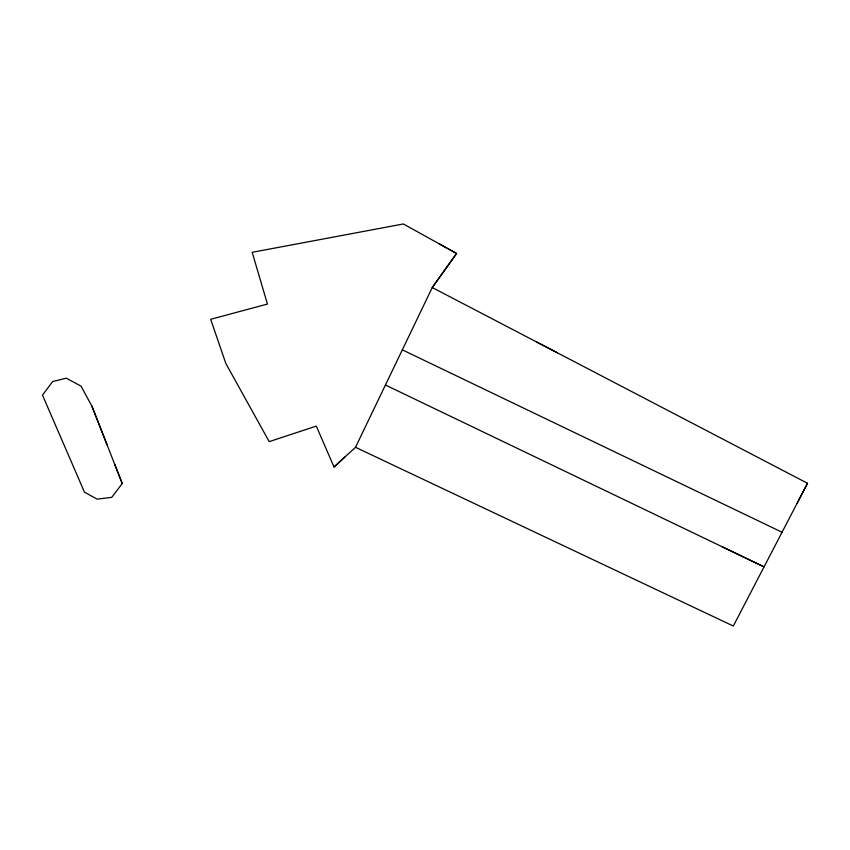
<?xml version="1.0" encoding="UTF-8"?>
<svg xmlns="http://www.w3.org/2000/svg" width="850" height="850" viewBox="0 0 850 850"><rect width="100%" height="100%" fill="white"/><g stroke="black" fill="none" stroke-linecap="round" stroke-linejoin="round"><path stroke-width="1.27" d="M355.513 447.312L432.257 287.544L456.578 253.47L403.357 223.964L252.195 252.312L267.431 304.066L210.683 319.303L225.792 363.375L269.195 441.639L316.317 426.094L333.997 467.001L355.513 447.312L733.316 626.036L807.5 483.278L432.257 287.544L456.578 253.47L438.834 243.642M796.896 503.668L807.5 483.278M114.665 464.196L122.23 483.522L111.743 497.356L97.123 499.131L84.437 492.118L42.5 395.133L52.679 381.544L66.279 378.186L81.026 386.112L91.938 406.226L107.089 444.869M333.997 467.001L344.749 457.151M402.326 349.849L782.053 532.249M385.433 385.007L764.054 566.876L721.99 546.678M536.488 341.913L557.334 352.782M91.938 406.226L122.23 483.522"/></g></svg>
